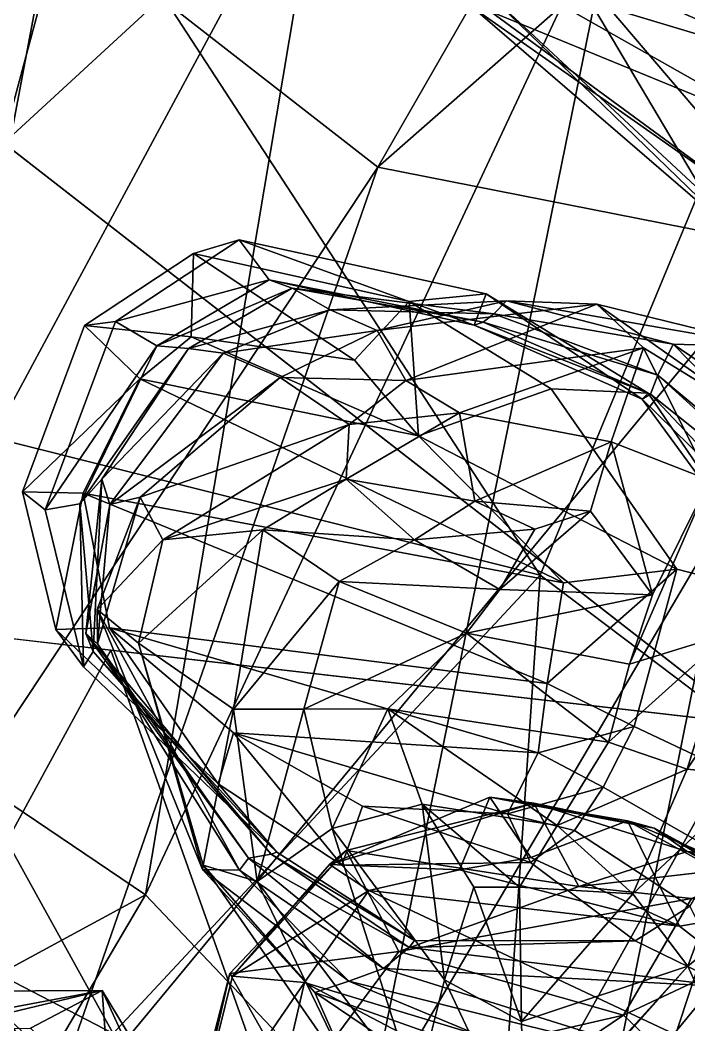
# Model space of a CAD drawing. Header units: metres. Extents: x -8 to 76, y -116 to 59.
# Drawn here: x 15.61 to 21.33, y -99.74 to -91.16 of the extents above; entities that cross this region are included whole.
import ezdxf

# ---------------------------------------------------------------- set-up
doc = ezdxf.new("R2010")
doc.units = ezdxf.units.M

msp = doc.modelspace()

# ---------------------------------------------------------------- linework, layer by layer
at = {"layer": 'jaw_lower_half'}
for points in [[(24.3413, -78.0031, -11.6012), (20.7259, -89.9848, -11.0152), (24.0581, -91.2812, -10.9)], [(26.1545, -79.3909, -46.0794), (18.6672, -92.4119, -48.655), (15.8896, -90.249, -45.5256)], [(26.1545, -79.3909, -46.0794), (30.3077, -82.1945, -47.6539), (18.6672, -92.4119, -48.655)], [(30.3077, -82.1945, -47.6539), (22.1189, -93.0947, -49.7327), (18.6672, -92.4119, -48.655)], [(11.4093, -94.9108, -20.5776), (16.4123, -88.6629, -18.5331), (15.1568, -88.1654, -22.2222)], [(11.4093, -94.9108, -20.5776), (14.1823, -96.9429, -14.2021), (16.4123, -88.6629, -18.5331)], [(16.4123, -88.6629, -18.5331), (14.1823, -96.9429, -14.2021), (18.2288, -89.4294, -13.1082)], [(11.6564, -96.0594, -46.8156), (14.2191, -88.7907, -38.1367), (15.8896, -90.249, -45.5256)], [(14.1823, -96.9429, -14.2021), (16.6824, -98.6289, -9.7639), (18.2288, -89.4294, -13.1082)], [(18.2288, -89.4294, -13.1082), (16.6824, -98.6289, -9.7639), (20.7259, -89.9848, -11.0152)], [(20.7259, -89.9848, -11.0152), (16.6824, -98.6289, -9.7639), (18.5613, -100.6086, -9.6328)], [(20.7259, -89.9848, -11.0152), (18.5613, -100.6086, -9.6328), (24.0581, -91.2812, -10.9)], [(15.8896, -90.249, -45.5256), (14.2149, -99.1349, -49.5092), (11.6564, -96.0594, -46.8156)], [(15.8896, -90.249, -45.5256), (18.6672, -92.4119, -48.655), (14.2149, -99.1349, -49.5092)], [(24.0581, -91.2812, -10.9), (18.5613, -100.6086, -9.6328), (20.7247, -101.2888, -10.7611)], [(24.0581, -91.2812, -10.9), (20.7247, -101.2888, -10.7611), (26.6233, -92.8252, -12.2957)], [(18.6672, -92.4119, -48.655), (15.7588, -100.7821, -50.4519), (14.2149, -99.1349, -49.5092)], [(18.6672, -92.4119, -48.655), (22.1189, -93.0947, -49.7327), (15.7588, -100.7821, -50.4519)], [(26.6233, -92.8252, -12.2957), (20.7247, -101.2888, -10.7611), (22.4137, -102.534, -12.4787)], [(20.8908, -102.8042, -43.4914), (27.717, -93.0054, -30.8311), (20.6377, -101.3059, -31.7968)], [(20.6377, -101.3059, -31.7968), (27.717, -93.0054, -30.8311), (22.0271, -100.8984, -20.4328)], [(20.8908, -102.8042, -43.4914), (27.9111, -93.697, -41.7801), (27.717, -93.0054, -30.8311)], [(22.1189, -93.0947, -49.7327), (19.8811, -104.1901, -48.2662), (15.7588, -100.7821, -50.4519)], [(22.1189, -93.0947, -49.7327), (26.8688, -95.4016, -46.4576), (19.8811, -104.1901, -48.2662)], [(19.8811, -104.1901, -48.2662), (27.9111, -93.697, -41.7801), (20.8908, -102.8042, -43.4914)], [(19.8811, -104.1901, -48.2662), (26.8688, -95.4016, -46.4576), (27.9111, -93.697, -41.7801)], [(14.1823, -96.9429, -14.2021), (11.2822, -101.5544, -12.3598), (16.6824, -98.6289, -9.7639)], [(16.6824, -98.6289, -9.7639), (11.2822, -101.5544, -12.3598), (13.9797, -103.2121, -9.0608)], [(16.6824, -98.6289, -9.7639), (13.9797, -103.2121, -9.0608), (18.5613, -100.6086, -9.6328)], [(14.2149, -99.1349, -49.5092), (15.7588, -100.7821, -50.4519), (11.5289, -103.8011, -50.3255)]]:
    msp.add_3dface(points, dxfattribs=at)
at = {"layer": 'jaw_upper_half'}
for points in [[(25.8819, -77.1053, 43.8374), (0, -80.169, 47.1228), (26.3104, -91.7696, 36.5265)], [(0, -80.169, 47.1228), (21.8458, -97.1701, 34.9159), (26.3104, -91.7696, 36.5265)], [(12.2167, -87.3656, 20.7074), (16.833, -90.9523, 16.7618), (13.2995, -94.2005, 16.6085)], [(22.32, -90.4321, 14.5374), (20.0542, -95.8991, 13.236), (16.833, -90.9523, 16.7618)], [(22.32, -90.4321, 14.5374), (24.8929, -99.5506, 14.0594), (20.0542, -95.8991, 13.236)], [(16.833, -90.9523, 16.7618), (20.0542, -95.8991, 13.236), (13.2995, -94.2005, 16.6085)], [(26.8058, -93.0103, 32.5791), (18.6503, -102.912, 32.7381), (26.6823, -102.3996, 24.4482)], [(18.6503, -102.912, 32.7381), (26.8058, -93.0103, 32.5791), (21.8458, -97.1701, 34.9159)], [(16.4044, -99.8142, 13.0649), (8.2217, -95.5743, 16.1423), (13.2995, -94.2005, 16.6085)], [(13.2995, -94.2005, 16.6085), (20.0542, -95.8991, 13.236), (16.4044, -99.8142, 13.0649)], [(0, -94.643, 40.1516), (10.6485, -107.087, 32.1993), (16.3843, -96.5383, 36.2248)], [(8.2217, -95.5743, 16.1423), (16.4044, -99.8142, 13.0649), (8.9944, -102.3468, 13.696)], [(20.0542, -95.8991, 13.236), (19.4512, -104.716, 14.2435), (16.4044, -99.8142, 13.0649)], [(20.0542, -95.8991, 13.236), (24.8929, -99.5506, 14.0594), (19.4512, -104.716, 14.2435)], [(16.3843, -96.5383, 36.2248), (10.6485, -107.087, 32.1993), (18.6503, -102.912, 32.7381)], [(16.3843, -96.5383, 36.2248), (18.6503, -102.912, 32.7381), (21.8458, -97.1701, 34.9159)], [(24.8929, -99.5506, 14.0594), (22.052, -110.545, 15.3632), (19.4512, -104.716, 14.2435)]]:
    msp.add_3dface(points, dxfattribs=at)
at = {"layer": 'jaw_upper_half', "invisible_edges": 1}
for points in [[(0, -80.169, 47.1228), (16.3843, -96.5383, 36.2248), (21.8458, -97.1701, 34.9159)], [(16.3843, -96.5383, 36.2248), (0, -80.169, 47.1228), (0, -94.643, 40.1516)]]:
    msp.add_3dface(points, dxfattribs=at)
at = {"layer": 'teeth_lower_half'}
for points in [[(21.5488, -90.1634, -0.9618), (20.2187, -90.5521, -1.337), (21.6842, -92.2712, -1.7416)], [(21.4612, -92.6486, -2.2883), (20.2187, -90.5521, -1.337), (19.5163, -90.8367, -2.1511)], [(22.2787, -91.5398, -9.0301), (19.8576, -90.8123, -7.0392), (19.9297, -90.4976, -8.9055)], [(22.2796, -91.0079, -10.6311), (22.2787, -91.5398, -9.0301), (19.9297, -90.4976, -8.9055)], [(21.6842, -92.2712, -1.7416), (20.2187, -90.5521, -1.337), (21.4612, -92.6486, -2.2883)], [(22.1862, -92.1302, -7.2936), (19.6286, -91.0817, -4.5324), (19.8576, -90.8123, -7.0392)], [(22.2787, -91.5398, -9.0301), (22.1862, -92.1302, -7.2936), (19.8576, -90.8123, -7.0392)], [(21.7685, -93.0231, -3.4522), (19.5163, -90.8367, -2.1511), (19.4804, -91.0517, -3.206)], [(21.7685, -93.0231, -3.4522), (21.4612, -92.6486, -2.2883), (19.5163, -90.8367, -2.1511)], [(21.9078, -92.7535, -4.8425), (21.7685, -93.0231, -3.4522), (19.4804, -91.0517, -3.206)], [(21.9078, -92.7535, -4.8425), (19.4804, -91.0517, -3.206), (19.6286, -91.0817, -4.5324)], [(22.1862, -92.1302, -7.2936), (21.9078, -92.7535, -4.8425), (19.6286, -91.0817, -4.5324)], [(17.7369, -93.3744, -8.6046), (17.4816, -93.0332, -10.4765), (16.4245, -93.7307, -10.3964)], [(19.4898, -93.7626, -8.8742), (17.4816, -93.0332, -10.4765), (17.7369, -93.3744, -8.6046)], [(19.593, -93.4947, -10.7909), (17.4816, -93.0332, -10.4765), (19.4898, -93.7626, -8.8742)], [(17.0913, -93.1513, -12.2058), (17.0706, -93.8627, -12.8907), (16.1604, -93.7664, -12.1282)], [(18.4673, -94.0629, -13.3511), (17.0706, -93.8627, -12.8907), (17.0913, -93.1513, -12.2058)], [(18.9343, -93.5603, -12.533), (18.4673, -94.0629, -13.3511), (17.0913, -93.1513, -12.2058)], [(17.7369, -93.3744, -8.6046), (16.4245, -93.7307, -10.3964), (16.7774, -93.9396, -8.5064)], [(17.9343, -93.4467, -6.9289), (17.7369, -93.3744, -8.6046), (16.7774, -93.9396, -8.5064)], [(19.5659, -93.737, -7.1248), (17.7369, -93.3744, -8.6046), (17.9343, -93.4467, -6.9289)], [(19.5659, -93.737, -7.1248), (19.4898, -93.7626, -8.8742), (17.7369, -93.3744, -8.6046)], [(17.9343, -93.4467, -6.9289), (16.7774, -93.9396, -8.5064), (17.0481, -93.9616, -6.823)], [(18.2595, -93.6325, -5.2161), (17.9343, -93.4467, -6.9289), (17.0481, -93.9616, -6.823)], [(19.6572, -93.665, -5.3057), (17.9343, -93.4467, -6.9289), (18.2595, -93.6325, -5.2161)], [(19.6572, -93.665, -5.3057), (19.5659, -93.737, -7.1248), (17.9343, -93.4467, -6.9289)], [(20.9255, -94.3937, -9.3419), (19.593, -93.4947, -10.7909), (19.4898, -93.7626, -8.8742)], [(20.976, -94.3433, -11.3179), (19.593, -93.4947, -10.7909), (20.9255, -94.3937, -9.3419)], [(19.7676, -93.5537, -3.1015), (18.2595, -93.6325, -5.2161), (18.6599, -93.8083, -3.2125)], [(19.7676, -93.5537, -3.1015), (19.6572, -93.665, -5.3057), (18.2595, -93.6325, -5.2161)], [(19.0131, -94.7092, -13.6226), (18.4673, -94.0629, -13.3511), (18.9343, -93.5603, -12.533)], [(20.5394, -93.5832, -0.5349), (19.7676, -93.5537, -3.1015), (18.6599, -93.8083, -3.2125)], [(20.5394, -93.5832, -0.5349), (18.6599, -93.8083, -3.2125), (18.906, -94.2341, -1.4975)], [(20.9382, -93.956, 0.884), (20.5394, -93.5832, -0.5349), (18.906, -94.2341, -1.4975)], [(20.1491, -94.3057, -12.9957), (19.0131, -94.7092, -13.6226), (18.9343, -93.5603, -12.533)], [(21.1907, -93.9241, -3.653), (19.6572, -93.665, -5.3057), (19.7676, -93.5537, -3.1015)], [(22.0365, -93.9492, -0.943), (19.7676, -93.5537, -3.1015), (20.5394, -93.5832, -0.5349)], [(22.0365, -93.9492, -0.943), (21.1907, -93.9241, -3.653), (19.7676, -93.5537, -3.1015)], [(21.9729, -94.5937, 1.1276), (20.5394, -93.5832, -0.5349), (20.9382, -93.956, 0.884)], [(22.0365, -93.9492, -0.943), (20.5394, -93.5832, -0.5349), (21.9729, -94.5937, 1.1276)], [(18.2595, -93.6325, -5.2161), (17.0481, -93.9616, -6.823), (17.3435, -94.0022, -5.1186)], [(18.6599, -93.8083, -3.2125), (18.2595, -93.6325, -5.2161), (17.3435, -94.0022, -5.1186)], [(21.0605, -94.1906, -5.8474), (19.5659, -93.737, -7.1248), (19.6572, -93.665, -5.3057)], [(21.1907, -93.9241, -3.653), (21.0605, -94.1906, -5.8474), (19.6572, -93.665, -5.3057)], [(16.4245, -93.7307, -10.3964), (15.8233, -95.3391, -9.8832), (16.7774, -93.9396, -8.5064)], [(20.996, -94.3513, -7.6792), (19.4898, -93.7626, -8.8742), (19.5659, -93.737, -7.1248)], [(21.0605, -94.1906, -5.8474), (20.996, -94.3513, -7.6792), (19.5659, -93.737, -7.1248)], [(16.6326, -94.2217, -12.7293), (15.6313, -95.1864, -11.662), (16.1604, -93.7664, -12.1282)], [(17.0706, -93.8627, -12.8907), (16.6326, -94.2217, -12.7293), (16.1604, -93.7664, -12.1282)], [(18.6599, -93.8083, -3.2125), (17.3435, -94.0022, -5.1186), (17.833, -94.209, -3.0774)], [(18.906, -94.2341, -1.4975), (18.6599, -93.8083, -3.2125), (17.833, -94.209, -3.0774)], [(20.996, -94.3513, -7.6792), (20.9255, -94.3937, -9.3419), (19.4898, -93.7626, -8.8742)], [(17.0706, -93.8627, -12.8907), (19.0131, -94.7092, -13.6226), (16.6326, -94.2217, -12.7293)], [(17.0706, -93.8627, -12.8907), (18.4673, -94.0629, -13.3511), (19.0131, -94.7092, -13.6226)], [(23.205, -95.9809, -7.3935), (21.0605, -94.1906, -5.8474), (21.1907, -93.9241, -3.653)], [(23.205, -95.9809, -7.3935), (21.1907, -93.9241, -3.653), (23.149, -95.2564, -4.993)], [(23.149, -95.2564, -4.993), (21.1907, -93.9241, -3.653), (22.0365, -93.9492, -0.943)], [(15.8233, -95.3391, -9.8832), (16.1212, -95.2887, -7.9194), (16.7774, -93.9396, -8.5064)], [(16.7774, -93.9396, -8.5064), (16.1212, -95.2887, -7.9194), (17.0481, -93.9616, -6.823)], [(16.1212, -95.2887, -7.9194), (16.3086, -95.0775, -6.2822), (17.0481, -93.9616, -6.823)], [(17.0481, -93.9616, -6.823), (16.3086, -95.0775, -6.2822), (17.3435, -94.0022, -5.1186)], [(16.3086, -95.0775, -6.2822), (16.377, -95.2937, -4.4693), (17.3435, -94.0022, -5.1186)], [(17.3435, -94.0022, -5.1186), (16.377, -95.2937, -4.4693), (17.833, -94.209, -3.0774)], [(18.906, -94.2341, -1.4975), (19.3651, -94.5124, -0.4683), (20.9382, -93.956, 0.884)], [(20.9382, -93.956, 0.884), (19.3651, -94.5124, -0.4683), (20.6614, -94.7587, 0.7539)], [(20.9382, -93.956, 0.884), (20.6614, -94.7587, 0.7539), (21.5001, -95.087, 0.9735)], [(16.1479, -95.1995, -12.575), (15.6313, -95.1864, -11.662), (16.6326, -94.2217, -12.7293)], [(16.6326, -94.2217, -12.7293), (20.2537, -95.9642, -14.298), (16.1479, -95.1995, -12.575)], [(17.833, -94.209, -3.0774), (16.377, -95.2937, -4.4693), (16.6359, -95.233, -2.2925)], [(16.6326, -94.2217, -12.7293), (19.0131, -94.7092, -13.6226), (20.2537, -95.9642, -14.298)], [(18.422, -94.6122, -1.531), (17.833, -94.209, -3.0774), (16.6359, -95.233, -2.2925)], [(17.833, -94.209, -3.0774), (18.422, -94.6122, -1.531), (18.906, -94.2341, -1.4975)], [(18.906, -94.2341, -1.4975), (18.422, -94.6122, -1.531), (19.3651, -94.5124, -0.4683)], [(23.0097, -95.9554, -9.0343), (20.996, -94.3513, -7.6792), (21.0605, -94.1906, -5.8474)], [(23.205, -95.9809, -7.3935), (23.0097, -95.9554, -9.0343), (21.0605, -94.1906, -5.8474)], [(21.2227, -95.8477, -14.0914), (19.0131, -94.7092, -13.6226), (20.1491, -94.3057, -12.9957)], [(22.164, -96.09, -12.6187), (20.976, -94.3433, -11.3179), (20.9255, -94.3937, -9.3419)], [(22.4058, -95.8426, -10.6765), (20.9255, -94.3937, -9.3419), (20.996, -94.3513, -7.6792)], [(23.0097, -95.9554, -9.0343), (22.4058, -95.8426, -10.6765), (20.996, -94.3513, -7.6792)], [(22.4058, -95.8426, -10.6765), (22.164, -96.09, -12.6187), (20.9255, -94.3937, -9.3419)], [(19.3651, -94.5124, -0.4683), (18.3964, -95.0775, -0.544), (19.4971, -95.267, -0.2356)], [(19.3651, -94.5124, -0.4683), (18.422, -94.6122, -1.531), (18.3964, -95.0775, -0.544)], [(19.3651, -94.5124, -0.4683), (19.4971, -95.267, -0.2356), (20.6614, -94.7587, 0.7539)], [(18.422, -94.6122, -1.531), (16.6359, -95.233, -2.2925), (16.83, -95.5974, -0.6658)], [(18.422, -94.6122, -1.531), (16.83, -95.5974, -0.6658), (18.3964, -95.0775, -0.544)], [(21.2227, -95.8477, -14.0914), (20.2537, -95.9642, -14.298), (19.0131, -94.7092, -13.6226)], [(20.6614, -94.7587, 0.7539), (19.4971, -95.267, -0.2356), (20.484, -95.3509, 0.3)], [(20.484, -95.3509, 0.3), (21.014, -96.0659, 0.6043), (20.6614, -94.7587, 0.7539)], [(20.6614, -94.7587, 0.7539), (21.014, -96.0659, 0.6043), (21.5001, -95.087, 0.9735)], [(16.1212, -95.2887, -7.9194), (16.2337, -96.5508, -7.5397), (16.3086, -95.0775, -6.2822)], [(16.2337, -96.5508, -7.5397), (16.1717, -96.3964, -5.8976), (16.3086, -95.0775, -6.2822)], [(16.3086, -95.0775, -6.2822), (16.1717, -96.3964, -5.8976), (16.377, -95.2937, -4.4693)], [(18.3964, -95.0775, -0.544), (16.83, -95.5974, -0.6658), (17.6827, -95.51, 0.1306)], [(18.3964, -95.0775, -0.544), (17.6827, -95.51, 0.1306), (18.9803, -95.5979, -0.0011)], [(18.3964, -95.0775, -0.544), (18.9803, -95.5979, -0.0011), (19.4971, -95.267, -0.2356)], [(20.8178, -96.6578, 0.6851), (21.5001, -95.087, 0.9735), (21.014, -96.0659, 0.6043)], [(21.5001, -95.087, 0.9735), (20.8178, -96.6578, 0.6851), (21.6699, -96.3982, 0.9485)], [(16.1479, -95.1995, -12.575), (15.9134, -96.3628, -11.3978), (15.6313, -95.1864, -11.662)], [(16.373, -96.3479, -12.3517), (15.9134, -96.3628, -11.3978), (16.1479, -95.1995, -12.575)], [(16.1479, -95.1995, -12.575), (20.1132, -96.8252, -14.4988), (16.373, -96.3479, -12.3517)], [(16.1479, -95.1995, -12.575), (20.2537, -95.9642, -14.298), (20.1132, -96.8252, -14.4988)], [(15.8233, -95.3391, -9.8832), (16.1513, -96.6825, -9.5169), (16.1212, -95.2887, -7.9194)], [(16.1513, -96.6825, -9.5169), (16.2337, -96.5508, -7.5397), (16.1212, -95.2887, -7.9194)], [(16.1717, -96.3964, -5.8976), (16.2699, -96.4851, -4.0515), (16.377, -95.2937, -4.4693)], [(16.2699, -96.4851, -4.0515), (16.2693, -96.191, -1.8481), (16.6359, -95.233, -2.2925)], [(16.6359, -95.233, -2.2925), (16.2693, -96.191, -1.8481), (16.83, -95.5974, -0.6658)], [(16.377, -95.2937, -4.4693), (16.2699, -96.4851, -4.0515), (16.6359, -95.233, -2.2925)], [(19.4971, -95.267, -0.2356), (18.9803, -95.5979, -0.0011), (20.0073, -95.5071, 0.0861)], [(19.4971, -95.267, -0.2356), (20.0073, -95.5071, 0.0861), (20.484, -95.3509, 0.3)], [(20.484, -95.3509, 0.3), (20.0073, -95.5071, 0.0861), (19.7083, -96.021, 0.2159)], [(20.484, -95.3509, 0.3), (19.7083, -96.021, 0.2159), (21.014, -96.0659, 0.6043)], [(17.6827, -95.51, 0.1306), (16.6216, -96.479, -0.6708), (17.4324, -97.0446, 0.2077)], [(16.83, -95.5974, -0.6658), (16.6216, -96.479, -0.6708), (17.6827, -95.51, 0.1306)], [(17.6827, -95.51, 0.1306), (17.4324, -97.0446, 0.2077), (18.3374, -95.9518, 0.4881)], [(17.6827, -95.51, 0.1306), (18.3374, -95.9518, 0.4881), (18.9803, -95.5979, -0.0011)], [(20.0073, -95.5071, 0.0861), (18.9803, -95.5979, -0.0011), (19.7083, -96.021, 0.2159)], [(16.2693, -96.191, -1.8481), (16.6216, -96.479, -0.6708), (16.83, -95.5974, -0.6658)], [(18.9803, -95.5979, -0.0011), (18.3374, -95.9518, 0.4881), (19.7083, -96.021, 0.2159)], [(21.2227, -95.8477, -14.0914), (20.8561, -97.1907, -14.4852), (20.1132, -96.8252, -14.4988)], [(21.2227, -95.8477, -14.0914), (20.1132, -96.8252, -14.4988), (20.2537, -95.9642, -14.298)], [(18.3374, -95.9518, 0.4881), (17.4324, -97.0446, 0.2077), (18.0335, -97.0441, 0.406)], [(18.3374, -95.9518, 0.4881), (18.0335, -97.0441, 0.406), (19.4232, -96.3931, 0.5481)], [(19.7083, -96.021, 0.2159), (18.3374, -95.9518, 0.4881), (19.4232, -96.3931, 0.5481)], [(19.7083, -96.021, 0.2159), (19.4232, -96.3931, 0.5481), (21.014, -96.0659, 0.6043)], [(21.014, -96.0659, 0.6043), (19.4232, -96.3931, 0.5481), (20.8178, -96.6578, 0.6851)], [(22.2939, -96.0839, 0.8769), (21.6699, -96.3982, 0.9485), (21.3103, -97.5572, 1.1639)], [(22.2939, -96.0839, 0.8769), (21.3103, -97.5572, 1.1639), (21.9163, -97.6167, 0.9358)], [(17.4847, -98.4184, -4.6056), (17.1683, -98.4124, -2.4053), (16.2693, -96.191, -1.8481)], [(17.4847, -98.4184, -4.6056), (16.2693, -96.191, -1.8481), (16.2699, -96.4851, -4.0515)], [(17.1683, -98.4124, -2.4053), (16.6216, -96.479, -0.6708), (16.2693, -96.191, -1.8481)], [(17.3028, -97.6829, -12.081), (15.9134, -96.3628, -11.3978), (16.373, -96.3479, -12.3517)], [(17.7542, -98.2826, -8.0589), (17.5613, -98.3173, -6.3983), (16.1717, -96.3964, -5.8976)], [(17.7542, -98.2826, -8.0589), (16.1717, -96.3964, -5.8976), (16.2337, -96.5508, -7.5397)], [(17.5613, -98.3173, -6.3983), (16.2699, -96.4851, -4.0515), (16.1717, -96.3964, -5.8976)], [(20.1132, -96.8252, -14.4988), (20.038, -97.4173, -14.4797), (16.373, -96.3479, -12.3517)], [(16.373, -96.3479, -12.3517), (20.038, -97.4173, -14.4797), (17.4327, -97.2468, -12.8057)], [(17.4327, -97.2468, -12.8057), (17.3028, -97.6829, -12.081), (16.373, -96.3479, -12.3517)], [(19.4232, -96.3931, 0.5481), (18.0335, -97.0441, 0.406), (18.7536, -97.0418, 0.5801)], [(19.4232, -96.3931, 0.5481), (18.7536, -97.0418, 0.5801), (20.6368, -97.3244, 0.9595)], [(19.4232, -96.3931, 0.5481), (20.6368, -97.3244, 0.9595), (20.8178, -96.6578, 0.6851)], [(21.6699, -96.3982, 0.9485), (20.8178, -96.6578, 0.6851), (20.6368, -97.3244, 0.9595)], [(21.6699, -96.3982, 0.9485), (20.6368, -97.3244, 0.9595), (21.3103, -97.5572, 1.1639)], [(17.5613, -98.3173, -6.3983), (17.4847, -98.4184, -4.6056), (16.2699, -96.4851, -4.0515)], [(17.1683, -98.4124, -2.4053), (17.1747, -98.3757, -0.7166), (16.6216, -96.479, -0.6708)], [(17.1747, -98.3757, -0.7166), (17.4324, -97.0446, 0.2077), (16.6216, -96.479, -0.6708)], [(17.8023, -98.2667, -9.9964), (16.2337, -96.5508, -7.5397), (16.1513, -96.6825, -9.5169)], [(17.8023, -98.2667, -9.9964), (17.7542, -98.2826, -8.0589), (16.2337, -96.5508, -7.5397)], [(20.1132, -96.8252, -14.4988), (20.8561, -97.1907, -14.4852), (20.038, -97.4173, -14.4797)], [(17.1747, -98.3757, -0.7166), (17.6359, -98.5176, 0.0326), (17.4324, -97.0446, 0.2077)], [(17.4324, -97.0446, 0.2077), (17.6359, -98.5176, 0.0326), (18.0335, -97.0441, 0.406)], [(18.0335, -97.0441, 0.406), (17.6359, -98.5176, 0.0326), (18.2751, -98.0645, 0.1991)], [(18.0335, -97.0441, 0.406), (18.2751, -98.0645, 0.1991), (18.7536, -97.0418, 0.5801)], [(18.7536, -97.0418, 0.5801), (18.2751, -98.0645, 0.1991), (19.0451, -97.856, 0.2909)], [(18.7536, -97.0418, 0.5801), (19.0451, -97.856, 0.2909), (20.1984, -98.0382, 0.7309)], [(18.7536, -97.0418, 0.5801), (20.1984, -98.0382, 0.7309), (20.6368, -97.3244, 0.9595)], [(18.3596, -98.3763, -12.5682), (17.3028, -97.6829, -12.081), (17.4327, -97.2468, -12.8057)], [(20.038, -97.4173, -14.4797), (19.7761, -97.9389, -13.9745), (17.4327, -97.2468, -12.8057)], [(17.4327, -97.2468, -12.8057), (19.7761, -97.9389, -13.9745), (18.5343, -97.8733, -13.1301)], [(17.4327, -97.2468, -12.8057), (18.5343, -97.8733, -13.1301), (18.3596, -98.3763, -12.5682)], [(20.8561, -97.1907, -14.4852), (20.5939, -97.7094, -14.3441), (20.038, -97.4173, -14.4797)], [(20.6368, -97.3244, 0.9595), (20.1984, -98.0382, 0.7309), (21.3103, -97.5572, 1.1639)], [(20.038, -97.4173, -14.4797), (20.5939, -97.7094, -14.3441), (19.7761, -97.9389, -13.9745)], [(21.3103, -97.5572, 1.1639), (20.1984, -98.0382, 0.7309), (20.8451, -98.6203, 0.993)], [(21.9163, -97.6167, 0.9358), (21.3103, -97.5572, 1.1639), (20.8451, -98.6203, 0.993)], [(21.9163, -97.6167, 0.9358), (20.8451, -98.6203, 0.993), (21.3164, -99.2404, 0.8474)], [(22.4396, -98.3231, -0.5568), (21.9163, -97.6167, 0.9358), (21.3164, -99.2404, 0.8474)], [(20.5939, -97.7094, -14.3441), (20.3468, -98.0803, -14.0554), (19.7761, -97.9389, -13.9745)], [(19.0451, -97.856, 0.2909), (18.2751, -98.0645, 0.1991), (19.2376, -99.3573, 0.1842)], [(18.5343, -97.8733, -13.1301), (19.9717, -98.355, -13.7878), (18.3596, -98.3763, -12.5682)], [(19.7761, -97.9389, -13.9745), (19.9717, -98.355, -13.7878), (18.5343, -97.8733, -13.1301)], [(19.0451, -97.856, 0.2909), (19.2376, -99.3573, 0.1842), (19.488, -98.5643, 0.2804)], [(19.0451, -97.856, 0.2909), (19.488, -98.5643, 0.2804), (19.878, -98.5638, 0.3949)], [(19.0451, -97.856, 0.2909), (19.878, -98.5638, 0.3949), (20.1984, -98.0382, 0.7309)], [(19.7761, -97.9389, -13.9745), (20.3468, -98.0803, -14.0554), (19.9717, -98.355, -13.7878)], [(20.1984, -98.0382, 0.7309), (19.878, -98.5638, 0.3949), (20.8451, -98.6203, 0.993)], [(18.2751, -98.0645, 0.1991), (17.6359, -98.5176, 0.0326), (18.9933, -100.3256, 0.1627)], [(18.2751, -98.0645, 0.1991), (18.9933, -100.3256, 0.1627), (19.2376, -99.3573, 0.1842)], [(18.9358, -99.08, -8.752), (17.5613, -98.3173, -6.3983), (17.7542, -98.2826, -8.0589)], [(18.9799, -99.0203, -10.7072), (17.7542, -98.2826, -8.0589), (17.8023, -98.2667, -9.9964)], [(18.9799, -99.0203, -10.7072), (18.9358, -99.08, -8.752), (17.7542, -98.2826, -8.0589)], [(18.1284, -99.4648, -3.232), (17.1747, -98.3757, -0.7166), (17.1683, -98.4124, -2.4053)], [(18.1284, -99.4648, -3.232), (18.4795, -100.2588, -1.0574), (17.1747, -98.3757, -0.7166)], [(18.4795, -100.2588, -1.0574), (17.6359, -98.5176, 0.0326), (17.1747, -98.3757, -0.7166)], [(18.7159, -99.2587, -7.2292), (17.4847, -98.4184, -4.6056), (17.5613, -98.3173, -6.3983)], [(18.9358, -99.08, -8.752), (18.7159, -99.2587, -7.2292), (17.5613, -98.3173, -6.3983)], [(22.4396, -98.3231, -0.5568), (21.3164, -99.2404, 0.8474), (21.5217, -99.6941, -0.163)], [(18.4177, -99.3681, -5.3561), (18.1284, -99.4648, -3.232), (17.1683, -98.4124, -2.4053)], [(18.4177, -99.3681, -5.3561), (17.1683, -98.4124, -2.4053), (17.4847, -98.4184, -4.6056)], [(18.7159, -99.2587, -7.2292), (18.4177, -99.3681, -5.3561), (17.4847, -98.4184, -4.6056)], [(18.4795, -100.2588, -1.0574), (18.9933, -100.3256, 0.1627), (17.6359, -98.5176, 0.0326)], [(19.488, -98.5643, 0.2804), (19.2376, -99.3573, 0.1842), (19.8957, -99.7136, 0.4649)], [(19.488, -98.5643, 0.2804), (19.8957, -99.7136, 0.4649), (19.878, -98.5638, 0.3949)], [(19.878, -98.5638, 0.3949), (19.8957, -99.7136, 0.4649), (20.8451, -98.6203, 0.993)], [(20.8451, -98.6203, 0.993), (19.8957, -99.7136, 0.4649), (21.3164, -99.2404, 0.8474)], [(21.6723, -99.4168, -10.3959), (20.8674, -99.0231, -12.0368), (21.3343, -98.7282, -12.2853)], [(20.8674, -99.0231, -12.0368), (18.9358, -99.08, -8.752), (18.9799, -99.0203, -10.7072)], [(21.6723, -99.4168, -10.3959), (18.9358, -99.08, -8.752), (20.8674, -99.0231, -12.0368)], [(21.6723, -99.4168, -10.3959), (18.7159, -99.2587, -7.2292), (18.9358, -99.08, -8.752)], [(21.5217, -99.6941, -0.163), (21.3164, -99.2404, 0.8474), (19.7025, -101.0176, -0.0515)], [(19.7025, -101.0176, -0.0515), (21.3164, -99.2404, 0.8474), (19.9212, -100.8102, 0.6683)], [(21.3164, -99.2404, 0.8474), (19.8957, -99.7136, 0.4649), (19.9212, -100.8102, 0.6683)], [(21.5771, -100.1561, -8.5364), (18.4177, -99.3681, -5.3561), (18.7159, -99.2587, -7.2292)], [(21.6723, -99.4168, -10.3959), (21.5771, -100.1561, -8.5364), (18.7159, -99.2587, -7.2292)], [(21.6842, -100.7267, -6.8787), (18.1284, -99.4648, -3.232), (18.4177, -99.3681, -5.3561)], [(21.6842, -100.7267, -6.8787), (18.4177, -99.3681, -5.3561), (21.5771, -100.1561, -8.5364)], [(19.2376, -99.3573, 0.1842), (18.9933, -100.3256, 0.1627), (19.9212, -100.8102, 0.6683)], [(19.2376, -99.3573, 0.1842), (19.9212, -100.8102, 0.6683), (19.8957, -99.7136, 0.4649)], [(16.3113, -99.4484, -3.4175), (14.0229, -99.46, -7.5702), (14.5167, -99.7834, -5.6823)], [(16.3113, -99.4484, -3.4175), (15.4671, -99.6499, -5.8998), (14.0229, -99.46, -7.5702)], [(16.3113, -99.4484, -3.4175), (14.5167, -99.7834, -5.6823), (15.6983, -99.7695, -3.0243)], [(15.4671, -99.6499, -5.8998), (16.3113, -99.4484, -3.4175), (17.0883, -101.1441, -3.3259)], [(16.3843, -100.4877, -0.4165), (16.3113, -99.4484, -3.4175), (15.6983, -99.7695, -3.0243)], [(16.6374, -99.9892, -1.2783), (16.3113, -99.4484, -3.4175), (16.3843, -100.4877, -0.4165)], [(17.0883, -101.1441, -3.3259), (16.3113, -99.4484, -3.4175), (16.6374, -99.9892, -1.2783)], [(21.6842, -100.7267, -6.8787), (21.0122, -101.4121, -3.456), (18.1284, -99.4648, -3.232)], [(21.0122, -101.4121, -3.456), (18.4795, -100.2588, -1.0574), (18.1284, -99.4648, -3.232)], [(14.9733, -99.9642, -7.9721), (15.4671, -99.6499, -5.8998), (16.4783, -101.0922, -5.2104)], [(15.4671, -99.6499, -5.8998), (17.0883, -101.1441, -3.3259), (16.4783, -101.0922, -5.2104)], [(21.7219, -100.2156, -1.4075), (21.5217, -99.6941, -0.163), (19.7025, -101.0176, -0.0515)]]:
    msp.add_3dface(points, dxfattribs=at)
at = {"layer": 'teeth_lower_half', "invisible_edges": 1}
for points in [[(17.0913, -93.1513, -12.2058), (16.4245, -93.7307, -10.3964), (17.4816, -93.0332, -10.4765)], [(17.4816, -93.0332, -10.4765), (18.9343, -93.5603, -12.533), (17.0913, -93.1513, -12.2058)], [(18.9343, -93.5603, -12.533), (17.4816, -93.0332, -10.4765), (19.593, -93.4947, -10.7909)], [(16.4245, -93.7307, -10.3964), (17.0913, -93.1513, -12.2058), (16.1604, -93.7664, -12.1282)], [(19.593, -93.4947, -10.7909), (20.1491, -94.3057, -12.9957), (18.9343, -93.5603, -12.533)], [(20.1491, -94.3057, -12.9957), (19.593, -93.4947, -10.7909), (20.976, -94.3433, -11.3179)], [(16.4245, -93.7307, -10.3964), (15.6313, -95.1864, -11.662), (15.8233, -95.3391, -9.8832)], [(15.6313, -95.1864, -11.662), (16.4245, -93.7307, -10.3964), (16.1604, -93.7664, -12.1282)], [(21.5001, -95.087, 0.9735), (21.9729, -94.5937, 1.1276), (20.9382, -93.956, 0.884)], [(20.976, -94.3433, -11.3179), (21.2227, -95.8477, -14.0914), (20.1491, -94.3057, -12.9957)], [(21.2227, -95.8477, -14.0914), (20.976, -94.3433, -11.3179), (22.164, -96.09, -12.6187)], [(15.9134, -96.3628, -11.3978), (15.8233, -95.3391, -9.8832), (15.6313, -95.1864, -11.662)], [(15.8233, -95.3391, -9.8832), (15.9134, -96.3628, -11.3978), (16.1513, -96.6825, -9.5169)], [(21.2227, -95.8477, -14.0914), (21.7621, -97.6189, -13.0436), (20.8561, -97.1907, -14.4852)], [(21.7621, -97.6189, -13.0436), (21.2227, -95.8477, -14.0914), (22.164, -96.09, -12.6187)], [(15.9134, -96.3628, -11.3978), (17.8023, -98.2667, -9.9964), (16.1513, -96.6825, -9.5169)], [(17.8023, -98.2667, -9.9964), (15.9134, -96.3628, -11.3978), (17.3028, -97.6829, -12.081)], [(21.7621, -97.6189, -13.0436), (20.5939, -97.7094, -14.3441), (20.8561, -97.1907, -14.4852)], [(18.3596, -98.3763, -12.5682), (17.8023, -98.2667, -9.9964), (17.3028, -97.6829, -12.081)], [(20.5939, -97.7094, -14.3441), (21.7621, -97.6189, -13.0436), (21.589, -98.2796, -12.6741)], [(21.589, -98.2796, -12.6741), (20.3468, -98.0803, -14.0554), (20.5939, -97.7094, -14.3441)], [(20.3468, -98.0803, -14.0554), (20.8674, -99.0231, -12.0368), (19.9717, -98.355, -13.7878)], [(20.3468, -98.0803, -14.0554), (21.589, -98.2796, -12.6741), (21.3343, -98.7282, -12.2853)], [(20.8674, -99.0231, -12.0368), (20.3468, -98.0803, -14.0554), (21.3343, -98.7282, -12.2853)], [(17.8023, -98.2667, -9.9964), (18.3596, -98.3763, -12.5682), (18.9799, -99.0203, -10.7072)], [(19.9717, -98.355, -13.7878), (18.9799, -99.0203, -10.7072), (18.3596, -98.3763, -12.5682)], [(18.9799, -99.0203, -10.7072), (19.9717, -98.355, -13.7878), (20.8674, -99.0231, -12.0368)]]:
    msp.add_3dface(points, dxfattribs=at)
at = {"layer": 'teeth_upper_half'}
for points in [[(19.9991, -97.8476, 11.2539), (18.2541, -98.3711, 12.3573), (19.6243, -97.7964, 12.5179)], [(19.6243, -97.7964, 12.5179), (18.2541, -98.3711, 12.3573), (19.3645, -98.4155, 15.1338)], [(19.9991, -97.8476, 11.2539), (18.3964, -98.2521, 11.1676), (18.2541, -98.3711, 12.3573)], [(20.3833, -98.5579, 9.0719), (18.3964, -98.2521, 11.1676), (19.9991, -97.8476, 11.2539)], [(19.9735, -98.3102, 15.2423), (19.6243, -97.7964, 12.5179), (19.3645, -98.4155, 15.1338)], [(21.0292, -98.0598, 11.4317), (19.9991, -97.8476, 11.2539), (19.6243, -97.7964, 12.5179)], [(21.0292, -98.0598, 11.4317), (19.6243, -97.7964, 12.5179), (20.8013, -97.9989, 12.4594)], [(20.8013, -97.9989, 12.4594), (19.6243, -97.7964, 12.5179), (19.9735, -98.3102, 15.2423)], [(21.3097, -98.2586, 9.3543), (20.3833, -98.5579, 9.0719), (19.9991, -97.8476, 11.2539)], [(21.3097, -98.2586, 9.3543), (19.9991, -97.8476, 11.2539), (21.0292, -98.0598, 11.4317)], [(21.2461, -98.8992, 15.4865), (20.8013, -97.9989, 12.4594), (19.9735, -98.3102, 15.2423)], [(22.7511, -99.0718, 11.5784), (21.0292, -98.0598, 11.4317), (20.8013, -97.9989, 12.4594)], [(22.7511, -99.0718, 11.5784), (20.8013, -97.9989, 12.4594), (22.4588, -98.6918, 12.7777)], [(22.4588, -98.6918, 12.7777), (20.8013, -97.9989, 12.4594), (21.2461, -98.8992, 15.4865)], [(23.4475, -99.3721, 9.6372), (21.3097, -98.2586, 9.3543), (21.0292, -98.0598, 11.4317)], [(23.4475, -99.3721, 9.6372), (21.0292, -98.0598, 11.4317), (22.7511, -99.0718, 11.5784)], [(18.847, -99.1153, 8.89), (17.4013, -99.303, 11.1868), (18.3964, -98.2521, 11.1676)], [(17.4013, -99.303, 11.1868), (17.4248, -99.3263, 12.0176), (18.3964, -98.2521, 11.1676)], [(18.3964, -98.2521, 11.1676), (17.4248, -99.3263, 12.0176), (18.2541, -98.3711, 12.3573)], [(20.3833, -98.5579, 9.0719), (18.847, -99.1153, 8.89), (18.3964, -98.2521, 11.1676)], [(22.191, -98.3523, 7.5633), (20.3833, -98.5579, 9.0719), (21.3097, -98.2586, 9.3543)], [(24.0498, -99.2235, 7.4412), (22.191, -98.3523, 7.5633), (21.3097, -98.2586, 9.3543)], [(24.0498, -99.2235, 7.4412), (21.3097, -98.2586, 9.3543), (23.4475, -99.3721, 9.6372)], [(17.4248, -99.3263, 12.0176), (18.589, -98.594, 15.1996), (18.2541, -98.3711, 12.3573)], [(19.3645, -98.4155, 15.1338), (18.2541, -98.3711, 12.3573), (18.589, -98.594, 15.1996)], [(19.9735, -98.3102, 15.2423), (19.3645, -98.4155, 15.1338), (21.2461, -98.8992, 15.4865)], [(22.191, -98.3523, 7.5633), (21.3489, -98.6601, 7.5444), (20.3833, -98.5579, 9.0719)], [(19.3645, -98.4155, 15.1338), (18.589, -98.594, 15.1996), (21.2461, -98.8992, 15.4865)], [(21.3489, -98.6601, 7.5444), (18.847, -99.1153, 8.89), (20.3833, -98.5579, 9.0719)], [(17.4248, -99.3263, 12.0176), (18.0411, -99.3783, 15.0504), (18.589, -98.594, 15.1996)], [(18.589, -98.594, 15.1996), (18.0411, -99.3783, 15.0504), (24.2996, -101.275, 16.2056)], [(18.589, -98.594, 15.1996), (24.2996, -101.275, 16.2056), (21.2461, -98.8992, 15.4865)], [(21.3489, -98.6601, 7.5444), (20.7676, -99.6588, 7.3059), (18.847, -99.1153, 8.89)], [(22.8789, -98.6641, 5.3386), (20.7676, -99.6588, 7.3059), (21.3489, -98.6601, 7.5444)], [(22.8789, -98.6641, 5.3386), (21.4335, -100.2937, 6.0225), (20.7676, -99.6588, 7.3059)], [(24.2996, -101.275, 16.2056), (22.4588, -98.6918, 12.7777), (21.2461, -98.8992, 15.4865)], [(17.9663, -100.3025, 8.8893), (17.4013, -99.303, 11.1868), (18.847, -99.1153, 8.89)], [(18.847, -99.1153, 8.89), (20.7676, -99.6588, 7.3059), (17.9663, -100.3025, 8.8893)], [(17.9663, -100.3025, 8.8893), (16.9839, -100.9189, 11.434), (17.4013, -99.303, 11.1868)], [(16.9839, -100.9189, 11.434), (17.0576, -100.812, 12.2375), (17.4013, -99.303, 11.1868)], [(17.4013, -99.303, 11.1868), (17.0576, -100.812, 12.2375), (17.4248, -99.3263, 12.0176)], [(17.0576, -100.812, 12.2375), (18.0411, -99.3783, 15.0504), (17.4248, -99.3263, 12.0176)], [(17.0576, -100.812, 12.2375), (17.7119, -100.7881, 15.2748), (18.0411, -99.3783, 15.0504)], [(18.0411, -99.3783, 15.0504), (17.7119, -100.7881, 15.2748), (25.532, -103.3094, 16.7671)], [(18.0411, -99.3783, 15.0504), (25.532, -103.3094, 16.7671), (24.2996, -101.275, 16.2056)], [(20.7676, -99.6588, 7.3059), (19.3487, -100.619, 7.0737), (17.9663, -100.3025, 8.8893)], [(21.4335, -100.2937, 6.0225), (19.3487, -100.619, 7.0737), (20.7676, -99.6588, 7.3059)]]:
    msp.add_3dface(points, dxfattribs=at)

doc.saveas('drawing.dxf')
